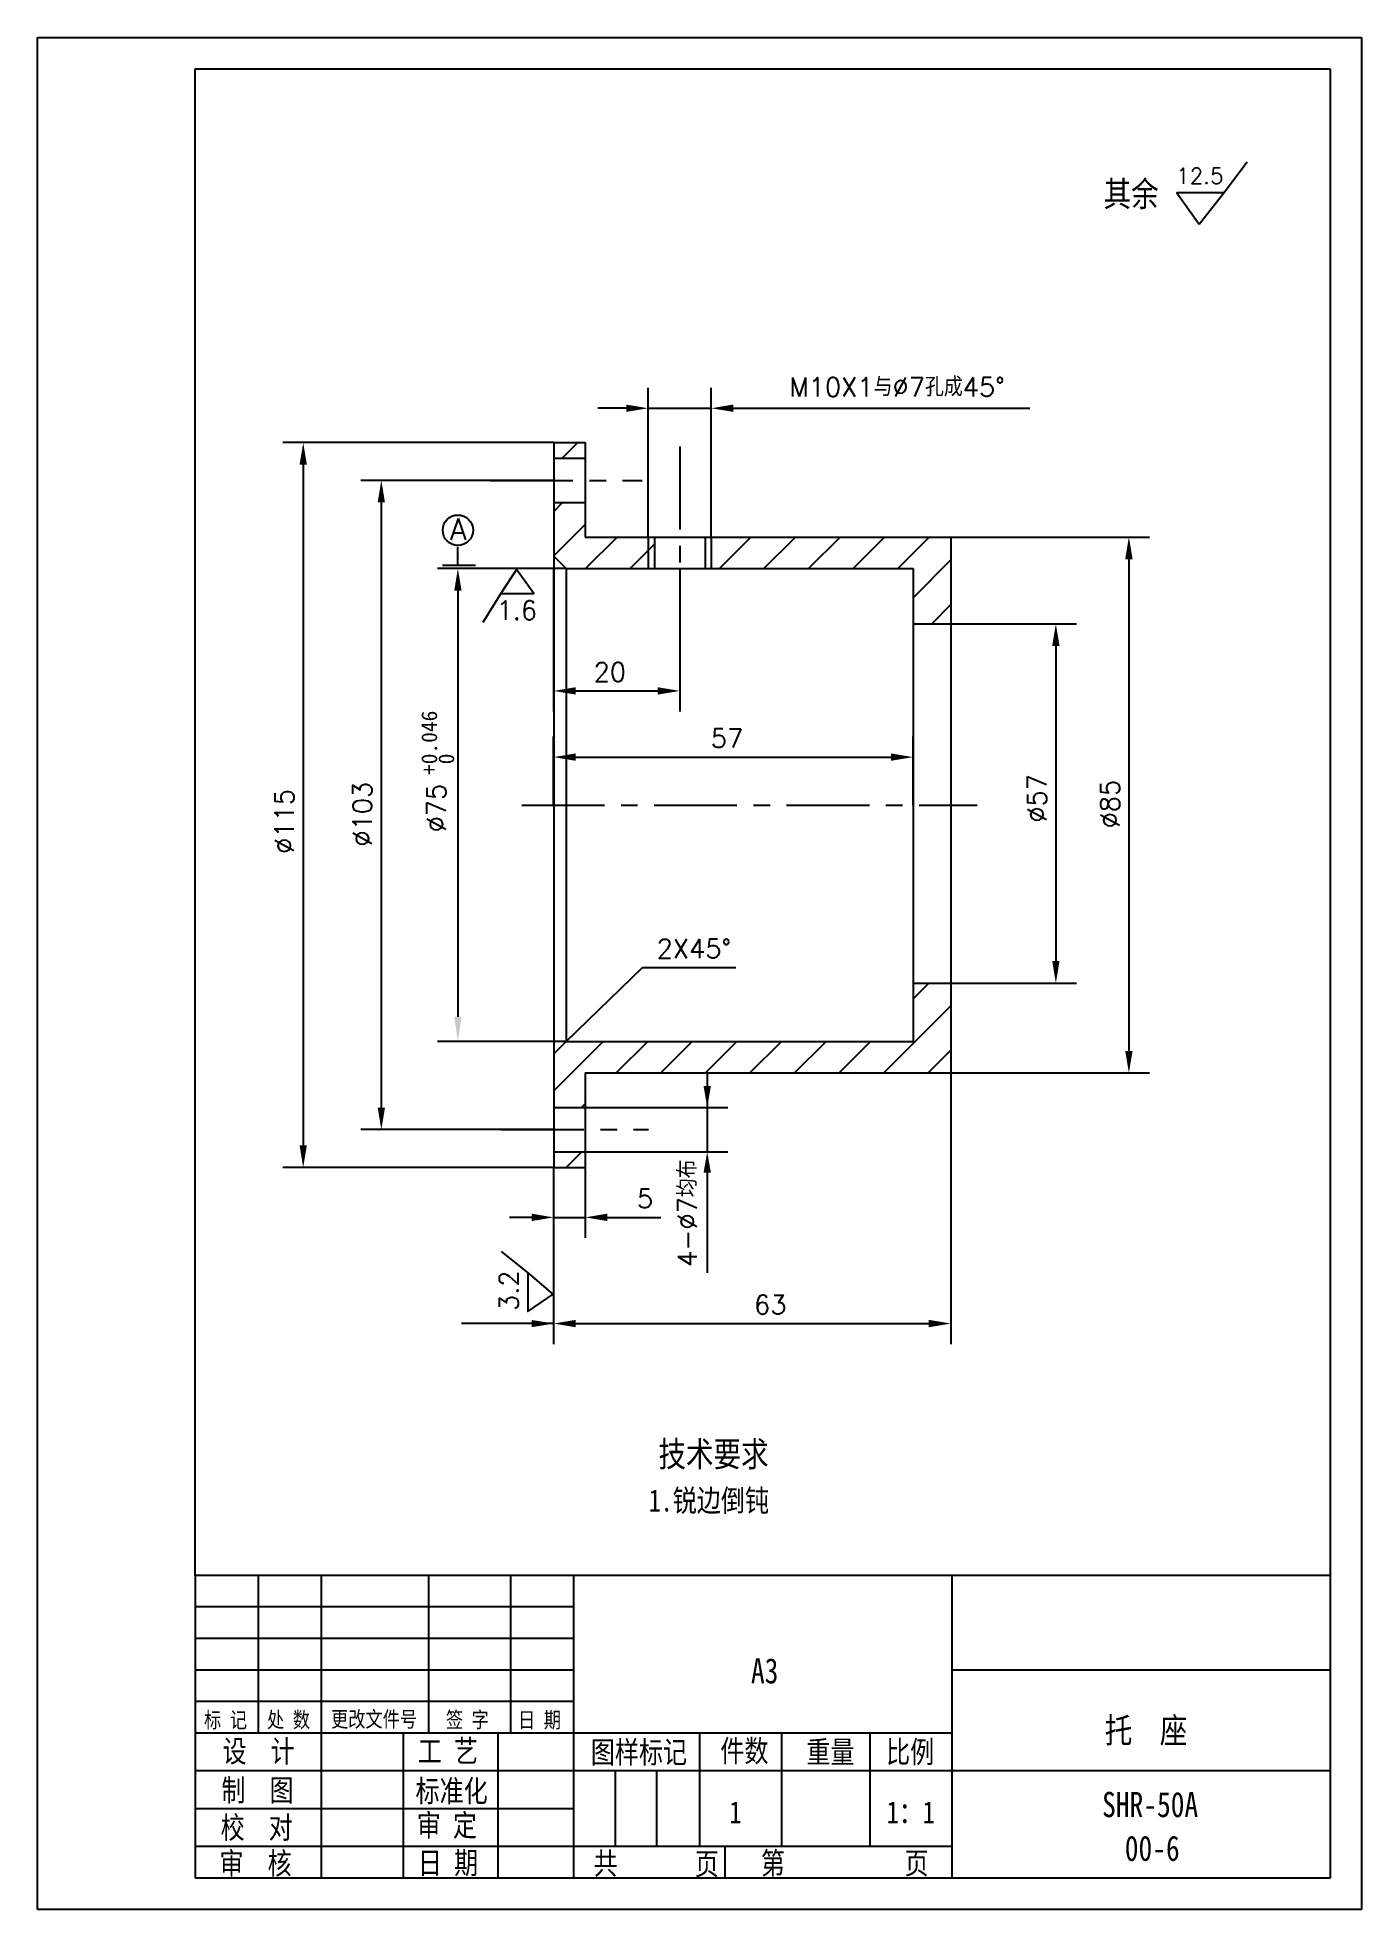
# Model space of a CAD drawing. Extents: x 346 to 556, y 136 to 433.
import ezdxf

# ---------------------------------------------------------------- set-up
doc = ezdxf.new("R2010")
doc.units = 0
doc.header["$LTSCALE"] = 10.5
doc.header["$MEASUREMENT"] = 0
doc.linetypes.add('CENTER', pattern=[2, 1.25, -0.25, 0.25, -0.25])
doc.layers.get('0').update_dxf_attribs({"color": 2, "linetype": 'CONTINUOUS'})
doc.layers.get('DEFPOINTS').update_dxf_attribs({"linetype": 'CONTINUOUS'})
doc.layers.add('PART', color=3, linetype='CONTINUOUS')
doc.layers.add('SMPEN_THICK', color=7, linetype='CONTINUOUS')
doc.styles.add('HZDX', font='', dxfattribs={"width": 0.8, "height": 7.5})
doc.styles.get("Standard").update_dxf_attribs({"font": 'txt.shx', "height": 3, "bigfont": 'hzfs.shx'})
doc.styles.get('HZDX').set_extended_font_data('SimSun')
doc.dimstyles.get("Standard").update_dxf_attribs({"dimtxt": 0.18, "dimasz": 0.18, "dimexe": 0.18, "dimexo": 0.0625, "dimgap": 0.09, "dimtad": 0, "dimtih": 1, "dimtoh": 1, "dimdec": 4, "dimzin": 0, "dimdsep": 46, "dimtxsty": 'Standard', "dimcen": 0.09, "dimadec": 0, "dimazin": 0, "dimtfac": 1, "dimtdec": 4, "dimtofl": 0, "dimtmove": 0, "dimatfit": 3, "dimfxl": 1, "dimtolj": 1, "dimtzin": 0, "dimarcsym": 0})

# ---------------------------------------------------------------- blocks, each defined once
blk = doc.blocks.new('*D4')
at = {"color": 2, "linetype": 'ByBlock', "transparency": 16777216}
for p, q in [((428.17, 348.38), (428.17, 325.73)), ((448.17, 348.38), (448.17, 325.73)), ((431.67, 328.98), (444.67, 328.98))]:
    blk.add_line(p, q, dxfattribs=at)
for points in [[(431.67, 329.57), (431.67, 328.4), (428.17, 328.98)], [(444.67, 329.57), (444.67, 328.4), (448.17, 328.98)]]:
    blk.add_solid(points, dxfattribs=at)
at = {"layer": 'DEFPOINTS', "color": 0, "linetype": 'ByBlock', "transparency": 16777216}
for p in [(428.17, 348.38), (448.17, 348.38), (448.17, 328.98)]:
    blk.add_point(p, dxfattribs=at)
at = {"color": 2, "linetype": 'ByBlock', "transparency": 16777216, "insert": (437.08, 331.98), "char_height": 3, "attachment_point": 5}
blk.add_mtext('\\A1;20', dxfattribs=at)
blk = doc.blocks.new('*D5')
at = {"color": 2, "linetype": 'ByBlock', "transparency": 16777216}
for p, q in [((491.17, 268.38), (491.17, 225.37)), ((428.17, 253.38), (428.17, 225.37)), ((431.67, 228.62), (487.67, 228.62))]:
    blk.add_line(p, q, dxfattribs=at)
for points in [[(431.67, 229.2), (431.67, 228.03), (428.17, 228.62)], [(487.67, 229.2), (487.67, 228.03), (491.17, 228.62)]]:
    blk.add_solid(points, dxfattribs=at)
at = {"layer": 'DEFPOINTS', "color": 0, "linetype": 'ByBlock', "transparency": 16777216}
for p in [(491.17, 268.38), (428.17, 253.38), (491.17, 228.62)]:
    blk.add_point(p, dxfattribs=at)
at = {"color": 2, "linetype": 'ByBlock', "transparency": 16777216, "insert": (462.52, 231.62), "char_height": 3, "attachment_point": 5}
blk.add_mtext('\\A1;63', dxfattribs=at)
blk = doc.blocks.new('*D6')
at = {"color": 2, "linetype": 'ByBlock', "transparency": 16777216}
for p, q in [((491.17, 339.63), (511.07, 339.63)), ((507.82, 336.13), (507.82, 286.13)), ((491.17, 282.63), (511.07, 282.63))]:
    blk.add_line(p, q, dxfattribs=at)
for points in [[(507.24, 336.13), (508.4, 336.13), (507.82, 339.63)], [(507.24, 286.13), (508.4, 286.13), (507.82, 282.63)]]:
    blk.add_solid(points, dxfattribs=at)
at = {"layer": 'DEFPOINTS', "color": 0, "linetype": 'ByBlock', "transparency": 16777216}
for p in [(491.17, 339.63), (491.17, 282.63), (507.82, 282.63)]:
    blk.add_point(p, dxfattribs=at)
at = {"color": 2, "linetype": 'ByBlock', "transparency": 16777216, "insert": (504.82, 311.93), "char_height": 3, "attachment_point": 5, "rotation": 90}
blk.add_mtext('\\A1;∅57', dxfattribs=at)
blk = doc.blocks.new('*D7')
at = {"color": 2, "linetype": 'ByBlock', "transparency": 16777216}
for p, q in [((491.17, 353.38), (522.65, 353.38)), ((519.4, 349.88), (519.4, 271.88)), ((491.17, 268.38), (522.65, 268.38))]:
    blk.add_line(p, q, dxfattribs=at)
for points in [[(518.82, 349.88), (519.99, 349.88), (519.4, 353.38)], [(518.82, 271.88), (519.99, 271.88), (519.4, 268.38)]]:
    blk.add_solid(points, dxfattribs=at)
at = {"layer": 'DEFPOINTS', "color": 0, "linetype": 'ByBlock', "transparency": 16777216}
for p in [(491.17, 353.38), (491.17, 268.38), (519.4, 268.38)]:
    blk.add_point(p, dxfattribs=at)
at = {"color": 2, "linetype": 'ByBlock', "transparency": 16777216, "insert": (516.4, 311.03), "char_height": 3, "attachment_point": 5, "rotation": 90}
blk.add_mtext('\\A1;∅85', dxfattribs=at)
blk = doc.blocks.new('*D8')
at = {"color": 2, "linetype": 'ByBlock', "transparency": 16777216}
for p, q in [((428.17, 368.38), (385.2, 368.38)), ((388.45, 364.88), (388.45, 256.88)), ((428.17, 253.38), (385.2, 253.38))]:
    blk.add_line(p, q, dxfattribs=at)
for points in [[(387.87, 364.88), (389.03, 364.88), (388.45, 368.38)], [(387.87, 256.88), (389.03, 256.88), (388.45, 253.38)]]:
    blk.add_solid(points, dxfattribs=at)
at = {"layer": 'DEFPOINTS', "color": 0, "linetype": 'ByBlock', "transparency": 16777216}
for p in [(428.17, 368.38), (388.45, 253.38), (428.17, 253.38)]:
    blk.add_point(p, dxfattribs=at)
at = {"color": 2, "linetype": 'ByBlock', "transparency": 16777216, "insert": (385.45, 308.28), "char_height": 3, "attachment_point": 5, "rotation": 90}
blk.add_mtext('\\A1;∅115', dxfattribs=at)
blk = doc.blocks.new('*D9')
at = {"color": 2, "linetype": 'ByBlock', "transparency": 16777216}
for p, q in [((428.17, 362.38), (397.59, 362.38)), ((400.84, 358.88), (400.84, 262.88)), ((428.17, 259.38), (397.59, 259.38))]:
    blk.add_line(p, q, dxfattribs=at)
for points in [[(400.26, 358.88), (401.42, 358.88), (400.84, 362.38)], [(400.26, 262.88), (401.42, 262.88), (400.84, 259.38)]]:
    blk.add_solid(points, dxfattribs=at)
at = {"layer": 'DEFPOINTS', "color": 0, "linetype": 'ByBlock', "transparency": 16777216}
for p in [(428.17, 362.38), (400.84, 259.38), (428.17, 259.38)]:
    blk.add_point(p, dxfattribs=at)
at = {"color": 2, "linetype": 'ByBlock', "transparency": 16777216, "insert": (397.84, 309.42), "char_height": 3, "attachment_point": 5, "rotation": 90}
blk.add_mtext('\\A1;∅103', dxfattribs=at)
blk = doc.blocks.new('*D10')
at = {"color": 2, "linetype": 'ByBlock', "transparency": 16777216}
for p, q in [((428.17, 253.38), (428.17, 242.21)), ((433.17, 253.38), (433.17, 242.21)), ((424.67, 245.46), (421.17, 245.46)), ((428.17, 245.46), (433.17, 245.46)), ((436.67, 245.46), (445.17, 245.46))]:
    blk.add_line(p, q, dxfattribs=at)
for points in [[(424.67, 246.05), (424.67, 244.88), (428.17, 245.46)], [(436.67, 246.05), (436.67, 244.88), (433.17, 245.46)]]:
    blk.add_solid(points, dxfattribs=at)
at = {"layer": 'DEFPOINTS', "color": 0, "linetype": 'ByBlock', "transparency": 16777216}
for p in [(428.17, 253.38), (433.17, 253.38), (433.17, 245.46)]:
    blk.add_point(p, dxfattribs=at)
at = {"color": 2, "linetype": 'ByBlock', "transparency": 16777216, "insert": (442.67, 248.46), "char_height": 3, "attachment_point": 5}
blk.add_mtext('\\A1;5', dxfattribs=at)
blk = doc.blocks.new('*D11')
at = {"layer": 'DEFPOINTS', "color": 0, "transparency": 16777216}
for p in [(485.17, 318.48), (428.17, 310.88), (485.17, 310.88)]:
    blk.add_point(p, dxfattribs=at)
at = {"layer": 'SMPEN_THICK', "color": 2, "lineweight": -2, "transparency": 16777216}
for p, q in [((428.17, 310.88), (428.17, 321.73)), ((485.17, 310.88), (485.17, 321.73)), ((431.67, 318.48), (481.67, 318.48))]:
    blk.add_line(p, q, dxfattribs=at)
at = {"layer": 'SMPEN_THICK', "color": 2, "transparency": 16777216}
for points in [[(431.67, 319.06), (431.67, 317.9), (428.17, 318.48)], [(481.67, 319.06), (481.67, 317.9), (485.17, 318.48)]]:
    blk.add_solid(points, dxfattribs=at)
at = {"layer": 'SMPEN_THICK', "color": 2, "transparency": 16777216, "insert": (455.67, 321.48), "char_height": 3, "attachment_point": 5}
blk.add_mtext('\\A1;57', dxfattribs=at)

msp = doc.modelspace()

# ---------------------------------------------------------------- hatches: boundary and pattern name
at = {"layer": 'SMPEN_THICK'}
h = msp.add_hatch(dxfattribs=at)
h.set_pattern_fill('ANSI31', color=256, scale=40, style=0)
h.paths.add_polyline_path([(433.17464, 353.38212), (433.17464, 358.88212), (428.17464, 358.88212), (428.17464, 350.38212), (430.17464, 348.38212), (443.17464, 348.38212), (443.17464, 353.38212)])
h.paths.add_polyline_path([(433.17464, 368.38212), (428.17464, 368.38212), (428.17464, 365.88212), (433.17464, 365.88212)])
h.paths.add_polyline_path([(491.17464, 353.38212), (453.17464, 353.38212), (453.17464, 348.38212), (485.17464, 348.38212), (485.17464, 339.63212), (491.17464, 339.63212)])
h.paths.add_polyline_path([(453.17464, 353.38212), (452.17464, 353.38212), (452.17464, 348.38212), (453.17464, 348.38212)])
h.paths.add_polyline_path([(444.17464, 353.38212), (443.17464, 353.38212), (443.17464, 348.38212), (444.17464, 348.38212)])
h.paths.add_polyline_path([(433.17464, 268.38212), (491.17464, 268.38212), (491.17464, 282.63212), (485.17464, 282.63212), (485.17464, 273.38212), (430.17464, 273.38212), (428.17464, 271.38212), (428.17464, 262.88212), (433.17464, 262.88212)])
h.paths.add_polyline_path([(428.17464, 253.38212), (433.17464, 253.38212), (433.17464, 255.88212), (428.17464, 255.88212)])

# ---------------------------------------------------------------- linework, layer by layer
at = {"color": 2, "linetype": 'ByBlock'}
for p, q in [((443.17464, 353.38212), (443.17464, 377.07579)), ((453.17464, 353.38212), (453.17464, 377.07579)), ((439.67464, 373.82579), (435.17464, 373.82579)), ((443.17464, 373.82579), (453.17464, 373.82579)), ((456.67464, 373.82579), (503.70121, 373.82579)), ((430.17464, 348.38212), (409.73428, 348.38212)), ((412.98428, 344.88212), (412.98428, 277.29991)), ((430.17464, 273.38212), (409.73428, 273.38212)), ((452.52677, 268.38212), (452.52677, 255.88212)), ((452.52677, 266.31122), (452.52677, 264.51428)), ((433.17464, 262.88212), (455.77677, 262.88212)), ((433.17464, 255.88212), (455.77677, 255.88212)), ((452.52677, 252.52882), (452.52677, 236.66175))]:
    msp.add_line(p, q, dxfattribs=at)
for points in [[(439.67464, 374.40912), (439.67464, 373.24245), (443.17464, 373.82579)], [(456.67464, 374.40912), (456.67464, 373.24245), (453.17464, 373.82579)], [(412.40095, 344.88212), (413.56761, 344.88212), (412.98428, 348.38212)], [(412.40095, 277.29991), (413.56761, 277.29991), (412.98428, 273.38212)], [(451.94344, 266.31122), (453.11011, 266.31122), (452.52677, 262.88212)], [(451.94344, 252.52882), (453.11011, 252.52882), (452.52677, 255.88212)]]:
    msp.add_solid(points, dxfattribs=at)
at = {"layer": 'DEFPOINTS', "color": 0, "linetype": 'ByBlock'}
for p in [(453.17464, 373.82579), (443.17464, 353.38212), (453.17464, 353.38212), (430.17464, 348.38212), (412.98428, 273.38212), (430.17464, 273.38212), (433.17464, 262.88212), (452.52677, 262.88212), (433.17464, 255.88212)]:
    msp.add_point(p, dxfattribs=at)
at = {"layer": 'PART', "linetype": 'Continuous'}
for p, q in [((346.30103, 432.65178), (556.30103, 432.65178)), ((556.30103, 432.65178), (556.30103, 135.65178)), ((551.30103, 188.65178), (371.30103, 188.65178)), ((381.30103, 188.65178), (381.30103, 163.65178)), ((391.30103, 188.65178), (391.30103, 140.65178)), ((408.30103, 188.65178), (408.30103, 163.65178)), ((421.30103, 188.65178), (421.30103, 163.65178)), ((431.30103, 188.65178), (431.30103, 140.65178)), ((491.30103, 188.65178), (491.30103, 140.65178)), ((551.30103, 173.65178), (491.30103, 173.65178)), ((404.30103, 163.65178), (404.30103, 140.65178)), ((419.30103, 163.65178), (419.30103, 140.65178)), ((451.30103, 163.65178), (451.30103, 145.65178)), ((464.30103, 163.65178), (464.30103, 145.65178)), ((478.30103, 163.65178), (478.30103, 145.65178)), ((437.90103, 157.65178), (437.90103, 145.65178)), ((444.50103, 157.65178), (444.50103, 145.65178)), ((551.30103, 157.65178), (491.30103, 157.65178)), ((455.30103, 145.65178), (455.30103, 140.65178)), ((556.30103, 135.65178), (346.30103, 135.65178))]:
    msp.add_line(p, q, dxfattribs=at)
at = {"layer": 'PART', "color": 5, "linetype": 'Continuous'}
for p, q in [((371.30103, 427.65178), (551.30103, 427.65178)), ((551.30103, 427.65178), (551.30103, 140.65178)), ((371.30103, 188.65178), (371.30103, 140.65178)), ((551.30103, 140.65178), (371.30103, 140.65178))]:
    msp.add_line(p, q, dxfattribs=at)
at = {"layer": 'SMPEN_THICK', "color": 3}
msp.add_line((346.30103, 135.65178), (346.30103, 432.65178), dxfattribs=at)
at = {"layer": 'SMPEN_THICK', "color": 5}
for p, q in [((371.30103, 188.65178), (371.30103, 427.65178)), ((428.17464, 368.38212), (428.17464, 253.38212)), ((428.17464, 368.38212), (433.17464, 368.38212)), ((433.17464, 368.38212), (433.17464, 353.38212)), ((428.17464, 365.88212), (433.17464, 365.88212)), ((428.17464, 358.88212), (433.17464, 358.88212)), ((433.17464, 353.38212), (491.17464, 353.38212)), ((444.17464, 353.38212), (444.17464, 348.38212)), ((452.17464, 353.38212), (452.17464, 348.38212)), ((491.17464, 353.38212), (491.17464, 268.38212)), ((428.17464, 350.38212), (430.17464, 348.38212)), ((430.17464, 348.38212), (485.17464, 348.38212)), ((430.17464, 348.38212), (430.17464, 273.38212)), ((485.17464, 348.38212), (485.17464, 273.38212)), ((485.17464, 339.63212), (491.17464, 339.63212)), ((485.17464, 282.63212), (491.17464, 282.63212)), ((428.17464, 271.38212), (430.17464, 273.38212)), ((430.17464, 273.38212), (485.17464, 273.38212)), ((433.17464, 268.38212), (491.17464, 268.38212)), ((433.17464, 268.38212), (433.17464, 253.38212)), ((428.17464, 262.88212), (433.17464, 262.88212)), ((428.17464, 255.88212), (433.17464, 255.88212)), ((428.17464, 253.38212), (433.17464, 253.38212))]:
    msp.add_line(p, q, dxfattribs=at)
at = {"layer": 'SMPEN_THICK'}
for p, q in [((534.46438, 408.02168), (538.14174, 412.94138)), ((412.98299, 348.99367), (412.98299, 351.85254)), ((443.17464, 353.38212), (443.17464, 348.38212)), ((453.17464, 353.38212), (453.17464, 348.38212)), ((410.53399, 348.94611), (415.76381, 348.94611)), ((419.80846, 344.45156), (416.93747, 339.83343)), ((430.17464, 273.38212), (442.2442, 285.12613)), ((442.2442, 285.12613), (457.05175, 285.12613)), ((424.06893, 236.74362), (419.87808, 240.04616)), ((431.30103, 183.65178), (371.30103, 183.65178)), ((431.30103, 178.65178), (371.30103, 178.65178)), ((431.30103, 173.65178), (371.30103, 173.65178)), ((431.30103, 168.65178), (371.30103, 168.65178)), ((491.30103, 163.65178), (371.30103, 163.65178)), ((491.30103, 157.65178), (371.30103, 157.65178)), ((431.30103, 151.65178), (371.30103, 151.65178)), ((491.30103, 145.65178), (371.30103, 145.65178))]:
    msp.add_line(p, q, dxfattribs=at)
at = {"layer": 'SMPEN_THICK', "linetype": 'CENTER'}
for p, q in [((448.17464, 367.73309), (448.17464, 335.99825)), ((418.09987, 362.38212), (442.18458, 362.38212)), ((423.11368, 310.88212), (495.31733, 310.88212)), ((419.84514, 259.38212), (443.23174, 259.38212))]:
    msp.add_line(p, q, dxfattribs=at)
at = {"layer": 'SMPEN_THICK'}
for points in [[(530.52713, 403.00922), (534.46438, 408.02168), (527.00451, 408.02168)], [(422.26276, 348.2704), (419.80846, 344.45156), (425.02484, 344.45156)], [(428.10558, 233.26727), (424.06893, 236.74362), (424.06893, 230.51717)]]:
    msp.add_lwpolyline(points, close=True, dxfattribs=at)
msp.add_circle((412.98097, 354.47928), 2.40734, dxfattribs=at)

# ---------------------------------------------------------------- texts
at = {"color": 2, "linetype": 'ByBlock', "attachment_point": 5}
for s, insert, char_height in [('12.5', (530.65734, 410.70147), 2.5), ('M10X1与∅7孔成45%%d', (482.64105, 377.20079), 3), ('A', (413.02201, 354.64007), 3.34504), ('1.6', (422.31692, 341.76568), 3), ('2X45%%D', (450.41933, 288.10914), 3)]:
    msp.add_mtext(s, dxfattribs=dict(at, insert=insert, char_height=char_height))
at = {"color": 2, "linetype": 'ByBlock', "char_height": 3, "attachment_point": 5, "rotation": 90}
for s, insert in [('\\A1;4-∅7均布', (449.36961, 246.13189)), ('3.2', (421.06091, 233.82207))]:
    msp.add_mtext(s, dxfattribs=dict(at, insert=insert))
at = {"layer": 'SMPEN_THICK', "color": 2, "style": 'HZDX'}
for s, p in [('+0.046', (409.68314, 315.64269)), (' 0', (412.39148, 315.64269))]:
    msp.add_text(s, height=2.5, rotation=90, dxfattribs=at).set_placement(p)
at = {"layer": 'SMPEN_THICK', "color": 2}
msp.add_text('∅75', height=3, rotation=90, dxfattribs=at).set_placement((411.0676, 306.53767))
at = {"layer": 'SMPEN_THICK', "style": 'HZDX', "width": 0.8}
for s, height, p in [('A3', 4, (459.45986, 171.52958)), ('标 记', 2.5, (372.72048, 164.47542)), ('处 数', 2.5, (382.71674, 164.52633)), ('更改文件号', 2.5, (392.86761, 164.61064)), ('签 字', 2.5, (411.07197, 164.52)), ('日 期', 2.5, (422.51913, 164.48773)), ('托  座', 4, (515.5878, 162.07871)), ('设  计', 3.5, (375.66172, 159.03368)), ('工 艺', 3.5, (406.62819, 159.04492)), ('图样标记', 3.5, (434.0591, 158.8725)), ('件数', 3.5, (454.60179, 159.07828)), ('重量', 3.5, (468.24714, 158.89533)), ('比例', 3.5, (480.89612, 158.91815)), ('制  图', 3.5, (375.47868, 152.84857)), ('标准化', 3.5, (406.26213, 152.71127)), (' 1', 3.5, (454.1375, 149.34093)), ('1：1', 3.5, (481.00116, 149.34093)), ('SHR-50A', 4, (515.15437, 150.3158)), ('校  对', 3.5, (375.35291, 146.92646)), ('审 定', 3.5, (406.46799, 147.28077)), ('00-6', 4, (518.75201, 143.37043)), ('审  核', 3.5, (375.16988, 141.23295)), ('日 期', 3.5, (406.63591, 141.31124)), ('共', 3.5, (434.49367, 141.2203)), ('页', 3.5, (450.5529, 141.14024)), ('第', 3.5, (461.02976, 141.26595)), ('页', 3.5, (483.82648, 141.26595))]:
    msp.add_text(s, height=height, dxfattribs=at).set_placement(p)
at = {"layer": 'SMPEN_THICK', "attachment_point": 5, "style": 'HZDX'}
for s, insert, char_height in [('其余', (519.7588, 407.61744), 4), ('技术要求', (453.52157, 207.68531), 4), ('1.锐边倒钝', (452.78882, 200.34996), 3.5)]:
    msp.add_mtext(s, dxfattribs=dict(at, insert=insert, char_height=char_height))

# ---------------------------------------------------------------- dimensions: what is measured, and where the dimension line sits
at = {"layer": 'SMPEN_THICK'}
for base, p1, p2, angle, picture, middle, dimtype in [((388.45142, 253.38212), (428.17464, 368.38212), (428.17464, 253.38212), 90, '*D8', (388.45142, 308.27892), 160), ((400.83939, 259.38212), (428.17464, 362.38212), (428.17464, 259.38212), 90, '*D9', (400.83939, 309.41834), 160), ((519.40183, 268.38212), (491.17464, 353.38212), (491.17464, 268.38212), 90, '*D7', (519.40183, 311.02528), 160), ((507.81953, 282.63212), (491.17464, 339.63212), (491.17464, 282.63212), 270, '*D6', (507.81953, 311.92776), 161)]:
    dim = msp.add_linear_dim(base=base, p1=p1, p2=p2, angle=angle, text='%%c<>', dimstyle='Standard', override={"dimtxt": 5, "dimasz": 3.5, "dimexe": 3.25, "dimexo": 0, "dimgap": 1.5, "dimtad": 1, "dimtih": 0, "dimtoh": 0, "dimzin": 8, "dimclrd": 2, "dimclre": 2, "dimclrt": 2, "dimtp": 0.1, "dimtfac": 0.66667, "dimtofl": 1, "dimatfit": 1, "dimtvp": 5, "dimtzin": 8}, dxfattribs=at)
    dim.commit()
    dim.dimension.update_dxf_attribs({"geometry": picture, "text_midpoint": middle, "dimtype": dimtype})
for base, p1, p2, override, picture, middle in [((448.17464, 328.98213), (428.17464, 348.38212), (448.17464, 348.38212), {"dimtxt": 5, "dimasz": 3.5, "dimexe": 3.25, "dimexo": 0, "dimgap": 1.5, "dimtad": 1, "dimtih": 0, "dimtoh": 0, "dimzin": 8, "dimclrd": 2, "dimclre": 2, "dimclrt": 2, "dimtm": 0.115, "dimtfac": 0.66667, "dimtofl": 1, "dimatfit": 1, "dimtvp": 5, "dimtzin": 8}, '*D4', (437.08139, 328.98213)), ((485.17464, 318.48052), (428.17464, 310.88212), (485.17464, 310.88212), {"dimtxt": 5, "dimasz": 3.5, "dimexe": 3.25, "dimexo": 0, "dimgap": 1.5, "dimtad": 1, "dimtih": 0, "dimtoh": 0, "dimzin": 8, "dimclrd": 2, "dimclre": 2, "dimclrt": 2, "dimtp": 0.1, "dimtfac": 0.66667, "dimtofl": 1, "dimatfit": 1, "dimtvp": 5, "dimtzin": 8}, '*D11', (455.66961, 318.48052)), ((491.17464, 228.61586), (428.17464, 253.38212), (491.17464, 268.38212), {"dimtxt": 5, "dimasz": 3.5, "dimexe": 3.25, "dimexo": 0, "dimgap": 1.5, "dimtad": 1, "dimtih": 0, "dimtoh": 0, "dimzin": 8, "dimclrd": 2, "dimclre": 2, "dimclrt": 2, "dimtm": 0.115, "dimtfac": 0.66667, "dimtofl": 1, "dimatfit": 1, "dimtvp": 5, "dimtzin": 8}, '*D5', (462.51784, 228.61586)), ((433.17464, 245.46476), (428.17464, 253.38212), (433.17464, 253.38212), {"dimtxt": 5, "dimasz": 3.5, "dimexe": 3.25, "dimexo": 0, "dimgap": 1.5, "dimtad": 1, "dimtih": 0, "dimtoh": 0, "dimzin": 8, "dimclrd": 2, "dimclre": 2, "dimclrt": 2, "dimtp": 0.1, "dimtfac": 0.66667, "dimtofl": 1, "dimatfit": 1, "dimtvp": 5, "dimtzin": 8}, '*D10', (442.67464, 245.46476))]:
    dim = msp.add_linear_dim(base=base, p1=p1, p2=p2, dimstyle='Standard', override=override, dxfattribs=at)
    dim.commit()
    dim.dimension.update_dxf_attribs({"geometry": picture, "text_midpoint": middle, "dimtype": 160})

# ---------------------------------------------------------------- leaders
at = {"layer": 'SMPEN_THICK', "color": 2}
msp.add_leader([(428.17464, 228.61586), (413.53852, 228.61586)], dimstyle='Standard', override={"dimtxt": 5, "dimasz": 3.5, "dimexe": 3.25, "dimexo": 0, "dimgap": 1.5, "dimtad": 1, "dimtih": 0, "dimtoh": 0, "dimzin": 8, "dimclrd": 2, "dimclre": 2, "dimclrt": 2, "dimtm": 0.115, "dimtfac": 0.66667, "dimtofl": 1, "dimtvp": 5, "dimtzin": 8}, dxfattribs=at)

doc.saveas('drawing.dxf')
